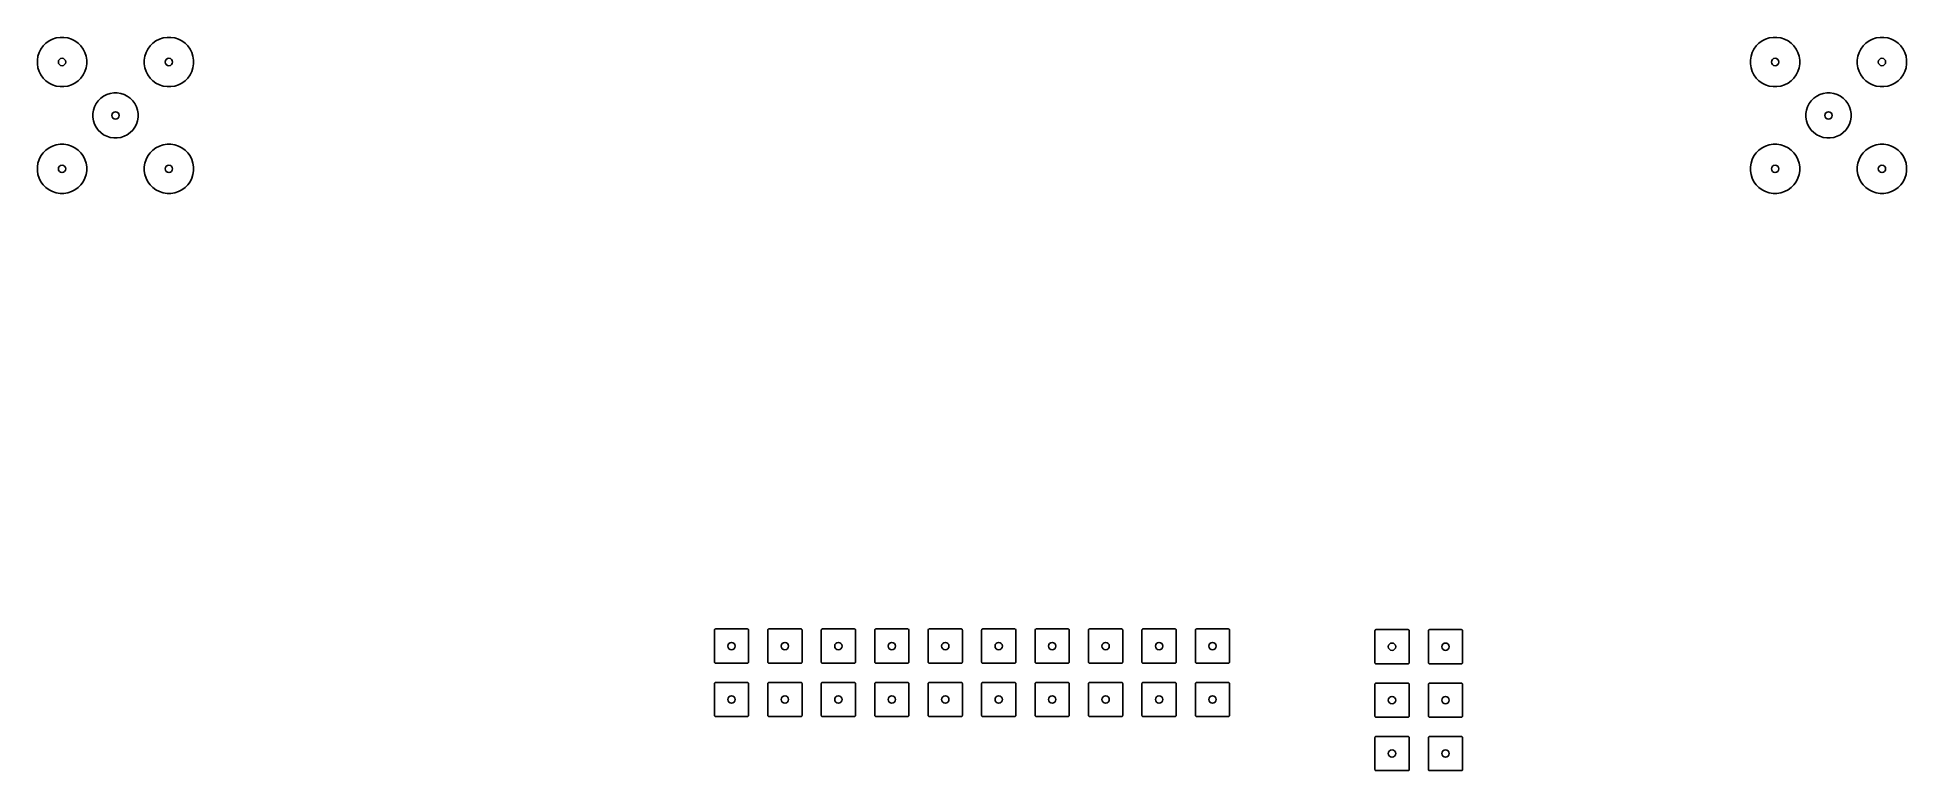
# Model space of a CAD drawing. Header units: inches. Extents: x -1.75 to 1.75, y -2.15 to 2.
# Drawn here: x -1.749 to 1.749, y -2.152 to -0.779 of the extents above.
import ezdxf

# ---------------------------------------------------------------- set-up
doc = ezdxf.new("R2010")
doc.units = ezdxf.units.IN
doc.header["$MEASUREMENT"] = 0
doc.layers.add('BLACK', color=250, linetype='CONTINUOUS')

msp = doc.modelspace()

# ---------------------------------------------------------------- linework, layer by layer
at = {"layer": 'BLACK', "linetype": 'CONTINUOUS'}
for p, q in [((-1.7452, -0.8075), (-1.7419, -0.801)), ((-1.7419, -0.801), (-1.7377, -0.7952)), ((-1.7377, -0.7952), (-1.7325, -0.79)), ((-1.7325, -0.79), (-1.7267, -0.7858)), ((-1.7267, -0.7858), (-1.7202, -0.7825)), ((-1.7202, -0.7825), (-1.7133, -0.7802)), ((-1.7133, -0.7802), (-1.7061, -0.7791)), ((-1.7061, -0.7791), (-1.6989, -0.7791)), ((-1.6989, -0.7791), (-1.6917, -0.7802)), ((-1.6917, -0.7802), (-1.6848, -0.7825)), ((-1.6848, -0.7825), (-1.6783, -0.7858)), ((-1.6783, -0.7858), (-1.6724, -0.79)), ((-1.6724, -0.79), (-1.6673, -0.7952)), ((-1.6673, -0.7952), (-1.663, -0.801)), ((-1.663, -0.801), (-1.6597, -0.8075)), ((-1.5452, -0.8075), (-1.5419, -0.801)), ((-1.5419, -0.801), (-1.5377, -0.7952)), ((-1.5377, -0.7952), (-1.5325, -0.79)), ((-1.5325, -0.79), (-1.5267, -0.7858)), ((-1.5267, -0.7858), (-1.5202, -0.7825)), ((-1.5202, -0.7825), (-1.5133, -0.7802)), ((-1.5133, -0.7802), (-1.5061, -0.7791)), ((-1.5061, -0.7791), (-1.4989, -0.7791)), ((-1.4989, -0.7791), (-1.4917, -0.7802)), ((-1.4917, -0.7802), (-1.4848, -0.7825)), ((-1.4848, -0.7825), (-1.4783, -0.7858)), ((-1.4783, -0.7858), (-1.4724, -0.79)), ((-1.4724, -0.79), (-1.4673, -0.7952)), ((-1.4673, -0.7952), (-1.463, -0.801)), ((-1.463, -0.801), (-1.4597, -0.8075)), ((1.4597, -0.8075), (1.463, -0.801)), ((1.463, -0.801), (1.4673, -0.7952)), ((1.4673, -0.7952), (1.4724, -0.79)), ((1.4724, -0.79), (1.4783, -0.7858)), ((1.4783, -0.7858), (1.4848, -0.7825)), ((1.4848, -0.7825), (1.4917, -0.7802)), ((1.4917, -0.7802), (1.4989, -0.7791)), ((1.4989, -0.7791), (1.5061, -0.7791)), ((1.5061, -0.7791), (1.5133, -0.7802)), ((1.5133, -0.7802), (1.5202, -0.7825)), ((1.5202, -0.7825), (1.5267, -0.7858)), ((1.5267, -0.7858), (1.5325, -0.79)), ((1.5325, -0.79), (1.5377, -0.7952)), ((1.5377, -0.7952), (1.5419, -0.801)), ((1.5419, -0.801), (1.5452, -0.8075)), ((1.6597, -0.8075), (1.663, -0.801)), ((1.663, -0.801), (1.6673, -0.7952)), ((1.6673, -0.7952), (1.6724, -0.79)), ((1.6724, -0.79), (1.6783, -0.7858)), ((1.6783, -0.7858), (1.6848, -0.7825)), ((1.6848, -0.7825), (1.6917, -0.7802)), ((1.6917, -0.7802), (1.6989, -0.7791)), ((1.6989, -0.7791), (1.7061, -0.7791)), ((1.7061, -0.7791), (1.7133, -0.7802)), ((1.7133, -0.7802), (1.7202, -0.7825)), ((1.7202, -0.7825), (1.7267, -0.7858)), ((1.7267, -0.7858), (1.7325, -0.79)), ((1.7325, -0.79), (1.7377, -0.7952)), ((1.7377, -0.7952), (1.7419, -0.801)), ((1.7419, -0.801), (1.7452, -0.8075)), ((-1.7486, -0.8216), (-1.7475, -0.8144)), ((-1.7486, -0.8288), (-1.7486, -0.8216)), ((-1.7475, -0.836), (-1.7486, -0.8288)), ((-1.7475, -0.8144), (-1.7452, -0.8075)), ((-1.7452, -0.8429), (-1.7475, -0.836)), ((-1.6597, -0.8075), (-1.6575, -0.8144)), ((-1.6575, -0.836), (-1.6597, -0.8429)), ((-1.6575, -0.8144), (-1.6564, -0.8216)), ((-1.6564, -0.8288), (-1.6575, -0.836)), ((-1.6564, -0.8216), (-1.6564, -0.8288)), ((-1.5486, -0.8216), (-1.5475, -0.8144)), ((-1.5486, -0.8288), (-1.5486, -0.8216)), ((-1.5475, -0.836), (-1.5486, -0.8288)), ((-1.5475, -0.8144), (-1.5452, -0.8075)), ((-1.5452, -0.8429), (-1.5475, -0.836)), ((-1.4597, -0.8075), (-1.4575, -0.8144)), ((-1.4575, -0.836), (-1.4597, -0.8429)), ((-1.4575, -0.8144), (-1.4564, -0.8216)), ((-1.4564, -0.8288), (-1.4575, -0.836)), ((-1.4564, -0.8216), (-1.4564, -0.8288)), ((1.4564, -0.8216), (1.4575, -0.8144)), ((1.4564, -0.8288), (1.4564, -0.8216)), ((1.4575, -0.836), (1.4564, -0.8288)), ((1.4575, -0.8144), (1.4597, -0.8075)), ((1.4597, -0.8429), (1.4575, -0.836)), ((1.5452, -0.8075), (1.5475, -0.8144)), ((1.5475, -0.836), (1.5452, -0.8429)), ((1.5475, -0.8144), (1.5486, -0.8216)), ((1.5486, -0.8288), (1.5475, -0.836)), ((1.5486, -0.8216), (1.5486, -0.8288)), ((1.6564, -0.8216), (1.6575, -0.8144)), ((1.6564, -0.8288), (1.6564, -0.8216)), ((1.6575, -0.836), (1.6564, -0.8288)), ((1.6575, -0.8144), (1.6597, -0.8075)), ((1.6597, -0.8429), (1.6575, -0.836)), ((1.7452, -0.8075), (1.7475, -0.8144)), ((1.7475, -0.836), (1.7452, -0.8429)), ((1.7475, -0.8144), (1.7486, -0.8216)), ((1.7486, -0.8288), (1.7475, -0.836)), ((1.7486, -0.8216), (1.7486, -0.8288)), ((-1.7419, -0.8494), (-1.7452, -0.8429)), ((-1.7377, -0.8552), (-1.7419, -0.8494)), ((-1.7325, -0.8604), (-1.7377, -0.8552)), ((-1.7267, -0.8646), (-1.7325, -0.8604)), ((-1.7202, -0.8679), (-1.7267, -0.8646)), ((-1.7133, -0.8702), (-1.7202, -0.8679)), ((-1.7061, -0.8713), (-1.7133, -0.8702)), ((-1.6989, -0.8713), (-1.7061, -0.8713)), ((-1.6917, -0.8702), (-1.6989, -0.8713)), ((-1.6848, -0.8679), (-1.6917, -0.8702)), ((-1.6783, -0.8646), (-1.6848, -0.8679)), ((-1.6724, -0.8604), (-1.6783, -0.8646)), ((-1.6673, -0.8552), (-1.6724, -0.8604)), ((-1.663, -0.8494), (-1.6673, -0.8552)), ((-1.6597, -0.8429), (-1.663, -0.8494)), ((-1.5419, -0.8494), (-1.5452, -0.8429)), ((-1.5377, -0.8552), (-1.5419, -0.8494)), ((-1.5325, -0.8604), (-1.5377, -0.8552)), ((-1.5267, -0.8646), (-1.5325, -0.8604)), ((-1.5202, -0.8679), (-1.5267, -0.8646)), ((-1.5133, -0.8702), (-1.5202, -0.8679)), ((-1.5061, -0.8713), (-1.5133, -0.8702)), ((-1.4989, -0.8713), (-1.5061, -0.8713)), ((-1.4917, -0.8702), (-1.4989, -0.8713)), ((-1.4848, -0.8679), (-1.4917, -0.8702)), ((-1.4783, -0.8646), (-1.4848, -0.8679)), ((-1.4724, -0.8604), (-1.4783, -0.8646)), ((-1.4673, -0.8552), (-1.4724, -0.8604)), ((-1.463, -0.8494), (-1.4673, -0.8552)), ((-1.4597, -0.8429), (-1.463, -0.8494)), ((1.463, -0.8494), (1.4597, -0.8429)), ((1.4673, -0.8552), (1.463, -0.8494)), ((1.4724, -0.8604), (1.4673, -0.8552)), ((1.4783, -0.8646), (1.4724, -0.8604)), ((1.4848, -0.8679), (1.4783, -0.8646)), ((1.4917, -0.8702), (1.4848, -0.8679)), ((1.4989, -0.8713), (1.4917, -0.8702)), ((1.5061, -0.8713), (1.4989, -0.8713)), ((1.5133, -0.8702), (1.5061, -0.8713)), ((1.5202, -0.8679), (1.5133, -0.8702)), ((1.5267, -0.8646), (1.5202, -0.8679)), ((1.5325, -0.8604), (1.5267, -0.8646)), ((1.5377, -0.8552), (1.5325, -0.8604)), ((1.5419, -0.8494), (1.5377, -0.8552)), ((1.5452, -0.8429), (1.5419, -0.8494)), ((1.663, -0.8494), (1.6597, -0.8429)), ((1.6673, -0.8552), (1.663, -0.8494)), ((1.6724, -0.8604), (1.6673, -0.8552)), ((1.6783, -0.8646), (1.6724, -0.8604)), ((1.6848, -0.8679), (1.6783, -0.8646)), ((1.6917, -0.8702), (1.6848, -0.8679)), ((1.6989, -0.8713), (1.6917, -0.8702)), ((1.7061, -0.8713), (1.6989, -0.8713)), ((1.7133, -0.8702), (1.7061, -0.8713)), ((1.7202, -0.8679), (1.7133, -0.8702)), ((1.7267, -0.8646), (1.7202, -0.8679)), ((1.7325, -0.8604), (1.7267, -0.8646)), ((1.7377, -0.8552), (1.7325, -0.8604)), ((1.7419, -0.8494), (1.7377, -0.8552)), ((1.7452, -0.8429), (1.7419, -0.8494)), ((-1.6436, -0.9153), (-1.6416, -0.909)), ((-1.6416, -0.909), (-1.6386, -0.9031)), ((-1.6386, -0.9031), (-1.6347, -0.8977)), ((-1.6347, -0.8977), (-1.63, -0.893)), ((-1.63, -0.893), (-1.6246, -0.8891)), ((-1.6246, -0.8891), (-1.6187, -0.8861)), ((-1.6187, -0.8861), (-1.6124, -0.884)), ((-1.6124, -0.884), (-1.6058, -0.883)), ((-1.6058, -0.883), (-1.5992, -0.883)), ((-1.5992, -0.883), (-1.5926, -0.884)), ((-1.5926, -0.884), (-1.5863, -0.8861)), ((-1.5863, -0.8861), (-1.5804, -0.8891)), ((-1.5804, -0.8891), (-1.575, -0.893)), ((-1.575, -0.893), (-1.5703, -0.8977)), ((-1.5703, -0.8977), (-1.5664, -0.9031)), ((-1.5664, -0.9031), (-1.5634, -0.909)), ((-1.5634, -0.909), (-1.5613, -0.9153)), ((1.5613, -0.9153), (1.5634, -0.909)), ((1.5634, -0.909), (1.5664, -0.9031)), ((1.5664, -0.9031), (1.5703, -0.8977)), ((1.5703, -0.8977), (1.575, -0.893)), ((1.575, -0.893), (1.5804, -0.8891)), ((1.5804, -0.8891), (1.5863, -0.8861)), ((1.5863, -0.8861), (1.5926, -0.884)), ((1.5926, -0.884), (1.5992, -0.883)), ((1.5992, -0.883), (1.6058, -0.883)), ((1.6058, -0.883), (1.6124, -0.884)), ((1.6124, -0.884), (1.6187, -0.8861)), ((1.6187, -0.8861), (1.6246, -0.8891)), ((1.6246, -0.8891), (1.63, -0.893)), ((1.63, -0.893), (1.6347, -0.8977)), ((1.6347, -0.8977), (1.6386, -0.9031)), ((1.6386, -0.9031), (1.6416, -0.909)), ((1.6416, -0.909), (1.6436, -0.9153)), ((-1.6447, -0.9219), (-1.6436, -0.9153)), ((-1.6447, -0.9285), (-1.6447, -0.9219)), ((-1.6436, -0.9351), (-1.6447, -0.9285)), ((-1.6416, -0.9414), (-1.6436, -0.9351)), ((-1.6386, -0.9473), (-1.6416, -0.9414)), ((-1.5634, -0.9414), (-1.5664, -0.9473)), ((-1.5613, -0.9351), (-1.5634, -0.9414)), ((-1.5613, -0.9153), (-1.5603, -0.9219)), ((-1.5603, -0.9285), (-1.5613, -0.9351)), ((-1.5603, -0.9219), (-1.5603, -0.9285)), ((1.5603, -0.9219), (1.5613, -0.9153)), ((1.5603, -0.9285), (1.5603, -0.9219)), ((1.5613, -0.9351), (1.5603, -0.9285)), ((1.5634, -0.9414), (1.5613, -0.9351)), ((1.5664, -0.9473), (1.5634, -0.9414)), ((1.6416, -0.9414), (1.6386, -0.9473)), ((1.6436, -0.9351), (1.6416, -0.9414)), ((1.6436, -0.9153), (1.6447, -0.9219)), ((1.6447, -0.9285), (1.6436, -0.9351)), ((1.6447, -0.9219), (1.6447, -0.9285)), ((-1.7133, -0.9802), (-1.7061, -0.9791)), ((-1.7061, -0.9791), (-1.6989, -0.9791)), ((-1.6989, -0.9791), (-1.6917, -0.9802)), ((-1.6347, -0.9527), (-1.6386, -0.9473)), ((-1.63, -0.9574), (-1.6347, -0.9527)), ((-1.6246, -0.9613), (-1.63, -0.9574)), ((-1.6187, -0.9643), (-1.6246, -0.9613)), ((-1.6124, -0.9664), (-1.6187, -0.9643)), ((-1.6058, -0.9674), (-1.6124, -0.9664)), ((-1.5992, -0.9674), (-1.6058, -0.9674)), ((-1.5926, -0.9664), (-1.5992, -0.9674)), ((-1.5863, -0.9643), (-1.5926, -0.9664)), ((-1.5804, -0.9613), (-1.5863, -0.9643)), ((-1.575, -0.9574), (-1.5804, -0.9613)), ((-1.5703, -0.9527), (-1.575, -0.9574)), ((-1.5664, -0.9473), (-1.5703, -0.9527)), ((-1.5133, -0.9802), (-1.5061, -0.9791)), ((-1.5061, -0.9791), (-1.4989, -0.9791)), ((-1.4989, -0.9791), (-1.4917, -0.9802)), ((1.4917, -0.9802), (1.4989, -0.9791)), ((1.4989, -0.9791), (1.5061, -0.9791)), ((1.5061, -0.9791), (1.5133, -0.9802)), ((1.5703, -0.9527), (1.5664, -0.9473)), ((1.575, -0.9574), (1.5703, -0.9527)), ((1.5804, -0.9613), (1.575, -0.9574)), ((1.5863, -0.9643), (1.5804, -0.9613)), ((1.5926, -0.9664), (1.5863, -0.9643)), ((1.5992, -0.9674), (1.5926, -0.9664)), ((1.6058, -0.9674), (1.5992, -0.9674)), ((1.6124, -0.9664), (1.6058, -0.9674)), ((1.6187, -0.9643), (1.6124, -0.9664)), ((1.6246, -0.9613), (1.6187, -0.9643)), ((1.63, -0.9574), (1.6246, -0.9613)), ((1.6347, -0.9527), (1.63, -0.9574)), ((1.6386, -0.9473), (1.6347, -0.9527)), ((1.6917, -0.9802), (1.6989, -0.9791)), ((1.6989, -0.9791), (1.7061, -0.9791)), ((1.7061, -0.9791), (1.7133, -0.9802)), ((-1.7475, -1.0144), (-1.7452, -1.0075)), ((-1.7452, -1.0075), (-1.7419, -1.001)), ((-1.7419, -1.001), (-1.7377, -0.9952)), ((-1.7377, -0.9952), (-1.7325, -0.99)), ((-1.7325, -0.99), (-1.7267, -0.9858)), ((-1.7267, -0.9858), (-1.7202, -0.9825)), ((-1.7202, -0.9825), (-1.7133, -0.9802)), ((-1.6917, -0.9802), (-1.6848, -0.9825)), ((-1.6848, -0.9825), (-1.6783, -0.9858)), ((-1.6783, -0.9858), (-1.6724, -0.99)), ((-1.6724, -0.99), (-1.6673, -0.9952)), ((-1.6673, -0.9952), (-1.663, -1.001)), ((-1.663, -1.001), (-1.6597, -1.0075)), ((-1.6597, -1.0075), (-1.6575, -1.0144)), ((-1.5475, -1.0144), (-1.5452, -1.0075)), ((-1.5452, -1.0075), (-1.5419, -1.001)), ((-1.5419, -1.001), (-1.5377, -0.9952)), ((-1.5377, -0.9952), (-1.5325, -0.99)), ((-1.5325, -0.99), (-1.5267, -0.9858)), ((-1.5267, -0.9858), (-1.5202, -0.9825)), ((-1.5202, -0.9825), (-1.5133, -0.9802)), ((-1.4917, -0.9802), (-1.4848, -0.9825)), ((-1.4848, -0.9825), (-1.4783, -0.9858)), ((-1.4783, -0.9858), (-1.4724, -0.99)), ((-1.4724, -0.99), (-1.4673, -0.9952)), ((-1.4673, -0.9952), (-1.463, -1.001)), ((-1.463, -1.001), (-1.4597, -1.0075)), ((-1.4597, -1.0075), (-1.4575, -1.0144)), ((1.4575, -1.0144), (1.4597, -1.0075)), ((1.4597, -1.0075), (1.463, -1.001)), ((1.463, -1.001), (1.4673, -0.9952)), ((1.4673, -0.9952), (1.4724, -0.99)), ((1.4724, -0.99), (1.4783, -0.9858)), ((1.4783, -0.9858), (1.4848, -0.9825)), ((1.4848, -0.9825), (1.4917, -0.9802)), ((1.5133, -0.9802), (1.5202, -0.9825)), ((1.5202, -0.9825), (1.5267, -0.9858)), ((1.5267, -0.9858), (1.5325, -0.99)), ((1.5325, -0.99), (1.5377, -0.9952)), ((1.5377, -0.9952), (1.5419, -1.001)), ((1.5419, -1.001), (1.5452, -1.0075)), ((1.5452, -1.0075), (1.5475, -1.0144)), ((1.6575, -1.0144), (1.6597, -1.0075)), ((1.6597, -1.0075), (1.663, -1.001)), ((1.663, -1.001), (1.6673, -0.9952)), ((1.6673, -0.9952), (1.6724, -0.99)), ((1.6724, -0.99), (1.6783, -0.9858)), ((1.6783, -0.9858), (1.6848, -0.9825)), ((1.6848, -0.9825), (1.6917, -0.9802)), ((1.7133, -0.9802), (1.7202, -0.9825)), ((1.7202, -0.9825), (1.7267, -0.9858)), ((1.7267, -0.9858), (1.7325, -0.99)), ((1.7325, -0.99), (1.7377, -0.9952)), ((1.7377, -0.9952), (1.7419, -1.001)), ((1.7419, -1.001), (1.7452, -1.0075)), ((1.7452, -1.0075), (1.7475, -1.0144)), ((-1.7486, -1.0216), (-1.7475, -1.0144)), ((-1.7486, -1.0288), (-1.7486, -1.0216)), ((-1.7475, -1.036), (-1.7486, -1.0288)), ((-1.7452, -1.0429), (-1.7475, -1.036)), ((-1.7419, -1.0494), (-1.7452, -1.0429)), ((-1.6597, -1.0429), (-1.663, -1.0494)), ((-1.6575, -1.036), (-1.6597, -1.0429)), ((-1.6575, -1.0144), (-1.6564, -1.0216)), ((-1.6564, -1.0288), (-1.6575, -1.036)), ((-1.6564, -1.0216), (-1.6564, -1.0288)), ((-1.5486, -1.0216), (-1.5475, -1.0144)), ((-1.5486, -1.0288), (-1.5486, -1.0216)), ((-1.5475, -1.036), (-1.5486, -1.0288)), ((-1.5452, -1.0429), (-1.5475, -1.036)), ((-1.5419, -1.0494), (-1.5452, -1.0429)), ((-1.4597, -1.0429), (-1.463, -1.0494)), ((-1.4575, -1.036), (-1.4597, -1.0429)), ((-1.4575, -1.0144), (-1.4564, -1.0216)), ((-1.4564, -1.0288), (-1.4575, -1.036)), ((-1.4564, -1.0216), (-1.4564, -1.0288)), ((1.4564, -1.0216), (1.4575, -1.0144)), ((1.4564, -1.0288), (1.4564, -1.0216)), ((1.4575, -1.036), (1.4564, -1.0288)), ((1.4597, -1.0429), (1.4575, -1.036)), ((1.463, -1.0494), (1.4597, -1.0429)), ((1.5452, -1.0429), (1.5419, -1.0494)), ((1.5475, -1.036), (1.5452, -1.0429)), ((1.5475, -1.0144), (1.5486, -1.0216)), ((1.5486, -1.0288), (1.5475, -1.036)), ((1.5486, -1.0216), (1.5486, -1.0288)), ((1.6564, -1.0216), (1.6575, -1.0144)), ((1.6564, -1.0288), (1.6564, -1.0216)), ((1.6575, -1.036), (1.6564, -1.0288)), ((1.6597, -1.0429), (1.6575, -1.036)), ((1.663, -1.0494), (1.6597, -1.0429)), ((1.7452, -1.0429), (1.7419, -1.0494)), ((1.7475, -1.036), (1.7452, -1.0429)), ((1.7475, -1.0144), (1.7486, -1.0216)), ((1.7486, -1.0288), (1.7475, -1.036)), ((1.7486, -1.0216), (1.7486, -1.0288)), ((-1.7377, -1.0552), (-1.7419, -1.0494)), ((-1.7325, -1.0604), (-1.7377, -1.0552)), ((-1.7267, -1.0646), (-1.7325, -1.0604)), ((-1.7202, -1.0679), (-1.7267, -1.0646)), ((-1.7133, -1.0702), (-1.7202, -1.0679)), ((-1.7061, -1.0713), (-1.7133, -1.0702)), ((-1.6989, -1.0713), (-1.7061, -1.0713)), ((-1.6917, -1.0702), (-1.6989, -1.0713)), ((-1.6848, -1.0679), (-1.6917, -1.0702)), ((-1.6783, -1.0646), (-1.6848, -1.0679)), ((-1.6724, -1.0604), (-1.6783, -1.0646)), ((-1.6673, -1.0552), (-1.6724, -1.0604)), ((-1.663, -1.0494), (-1.6673, -1.0552)), ((-1.5377, -1.0552), (-1.5419, -1.0494)), ((-1.5325, -1.0604), (-1.5377, -1.0552)), ((-1.5267, -1.0646), (-1.5325, -1.0604)), ((-1.5202, -1.0679), (-1.5267, -1.0646)), ((-1.5133, -1.0702), (-1.5202, -1.0679)), ((-1.5061, -1.0713), (-1.5133, -1.0702)), ((-1.4989, -1.0713), (-1.5061, -1.0713)), ((-1.4917, -1.0702), (-1.4989, -1.0713)), ((-1.4848, -1.0679), (-1.4917, -1.0702)), ((-1.4783, -1.0646), (-1.4848, -1.0679)), ((-1.4724, -1.0604), (-1.4783, -1.0646)), ((-1.4673, -1.0552), (-1.4724, -1.0604)), ((-1.463, -1.0494), (-1.4673, -1.0552)), ((1.4673, -1.0552), (1.463, -1.0494)), ((1.4724, -1.0604), (1.4673, -1.0552)), ((1.4783, -1.0646), (1.4724, -1.0604)), ((1.4848, -1.0679), (1.4783, -1.0646)), ((1.4917, -1.0702), (1.4848, -1.0679)), ((1.4989, -1.0713), (1.4917, -1.0702)), ((1.5061, -1.0713), (1.4989, -1.0713)), ((1.5133, -1.0702), (1.5061, -1.0713)), ((1.5202, -1.0679), (1.5133, -1.0702)), ((1.5267, -1.0646), (1.5202, -1.0679)), ((1.5325, -1.0604), (1.5267, -1.0646)), ((1.5377, -1.0552), (1.5325, -1.0604)), ((1.5419, -1.0494), (1.5377, -1.0552)), ((1.6673, -1.0552), (1.663, -1.0494)), ((1.6724, -1.0604), (1.6673, -1.0552)), ((1.6783, -1.0646), (1.6724, -1.0604)), ((1.6848, -1.0679), (1.6783, -1.0646)), ((1.6917, -1.0702), (1.6848, -1.0679)), ((1.6989, -1.0713), (1.6917, -1.0702)), ((1.7061, -1.0713), (1.6989, -1.0713)), ((1.7133, -1.0702), (1.7061, -1.0713)), ((1.7202, -1.0679), (1.7133, -1.0702)), ((1.7267, -1.0646), (1.7202, -1.0679)), ((1.7325, -1.0604), (1.7267, -1.0646)), ((1.7377, -1.0552), (1.7325, -1.0604)), ((1.7419, -1.0494), (1.7377, -1.0552)), ((-0.482, -1.8885), (-0.4818, -1.8878)), ((-0.4818, -1.8878), (-0.4814, -1.8871)), ((-0.4814, -1.8871), (-0.4808, -1.8867)), ((-0.4808, -1.8867), (-0.48, -1.8865)), ((-0.48, -1.8865), (-0.42, -1.8865)), ((-0.42, -1.8865), (-0.4192, -1.8867)), ((-0.4192, -1.8867), (-0.4186, -1.8871)), ((-0.4186, -1.8871), (-0.4182, -1.8878)), ((-0.4182, -1.8878), (-0.418, -1.8885)), ((-0.382, -1.8885), (-0.3818, -1.8878)), ((-0.3818, -1.8878), (-0.3814, -1.8871)), ((-0.3814, -1.8871), (-0.3808, -1.8867)), ((-0.3808, -1.8867), (-0.38, -1.8865)), ((-0.38, -1.8865), (-0.32, -1.8865)), ((-0.32, -1.8865), (-0.3192, -1.8867)), ((-0.3192, -1.8867), (-0.3186, -1.8871)), ((-0.3186, -1.8871), (-0.3182, -1.8878)), ((-0.3182, -1.8878), (-0.318, -1.8885)), ((-0.282, -1.8885), (-0.2818, -1.8878)), ((-0.2818, -1.8878), (-0.2814, -1.8871)), ((-0.2814, -1.8871), (-0.2808, -1.8867)), ((-0.2808, -1.8867), (-0.28, -1.8865)), ((-0.28, -1.8865), (-0.22, -1.8865)), ((-0.22, -1.8865), (-0.2192, -1.8867)), ((-0.2192, -1.8867), (-0.2186, -1.8871)), ((-0.2186, -1.8871), (-0.2182, -1.8878)), ((-0.2182, -1.8878), (-0.218, -1.8885)), ((-0.182, -1.8885), (-0.1818, -1.8878)), ((-0.1818, -1.8878), (-0.1814, -1.8871)), ((-0.1814, -1.8871), (-0.1808, -1.8867)), ((-0.1808, -1.8867), (-0.18, -1.8865)), ((-0.18, -1.8865), (-0.12, -1.8865)), ((-0.12, -1.8865), (-0.1192, -1.8867)), ((-0.1192, -1.8867), (-0.1186, -1.8871)), ((-0.1186, -1.8871), (-0.1182, -1.8878)), ((-0.1182, -1.8878), (-0.118, -1.8885)), ((-0.082, -1.8885), (-0.0818, -1.8878)), ((-0.0818, -1.8878), (-0.0814, -1.8871)), ((-0.0814, -1.8871), (-0.0808, -1.8867)), ((-0.0808, -1.8867), (-0.08, -1.8865)), ((-0.08, -1.8865), (-0.02, -1.8865)), ((-0.02, -1.8865), (-0.0192, -1.8867)), ((-0.0192, -1.8867), (-0.0186, -1.8871)), ((-0.0186, -1.8871), (-0.0182, -1.8878)), ((-0.0182, -1.8878), (-0.018, -1.8885)), ((0.018, -1.8885), (0.0182, -1.8878)), ((0.0182, -1.8878), (0.0186, -1.8871)), ((0.0186, -1.8871), (0.0192, -1.8867)), ((0.0192, -1.8867), (0.02, -1.8865)), ((0.02, -1.8865), (0.08, -1.8865)), ((0.08, -1.8865), (0.0808, -1.8867)), ((0.0808, -1.8867), (0.0814, -1.8871)), ((0.0814, -1.8871), (0.0818, -1.8878)), ((0.0818, -1.8878), (0.082, -1.8885)), ((0.118, -1.8885), (0.1182, -1.8878)), ((0.1182, -1.8878), (0.1186, -1.8871)), ((0.1186, -1.8871), (0.1192, -1.8867)), ((0.1192, -1.8867), (0.12, -1.8865)), ((0.12, -1.8865), (0.18, -1.8865)), ((0.18, -1.8865), (0.1808, -1.8867)), ((0.1808, -1.8867), (0.1814, -1.8871)), ((0.1814, -1.8871), (0.1818, -1.8878)), ((0.1818, -1.8878), (0.182, -1.8885)), ((0.218, -1.8885), (0.2182, -1.8878)), ((0.2182, -1.8878), (0.2186, -1.8871)), ((0.2186, -1.8871), (0.2192, -1.8867)), ((0.2192, -1.8867), (0.22, -1.8865)), ((0.22, -1.8865), (0.28, -1.8865)), ((0.28, -1.8865), (0.2808, -1.8867)), ((0.2808, -1.8867), (0.2814, -1.8871)), ((0.2814, -1.8871), (0.2818, -1.8878)), ((0.2818, -1.8878), (0.282, -1.8885)), ((0.318, -1.8885), (0.3182, -1.8878)), ((0.3182, -1.8878), (0.3186, -1.8871)), ((0.3186, -1.8871), (0.3192, -1.8867)), ((0.3192, -1.8867), (0.32, -1.8865)), ((0.32, -1.8865), (0.38, -1.8865)), ((0.38, -1.8865), (0.3808, -1.8867)), ((0.3808, -1.8867), (0.3814, -1.8871)), ((0.3814, -1.8871), (0.3818, -1.8878)), ((0.3818, -1.8878), (0.382, -1.8885)), ((0.418, -1.8885), (0.4182, -1.8878)), ((0.4182, -1.8878), (0.4186, -1.8871)), ((0.4186, -1.8871), (0.4192, -1.8867)), ((0.4192, -1.8867), (0.42, -1.8865)), ((0.42, -1.8865), (0.48, -1.8865)), ((0.48, -1.8865), (0.4808, -1.8867)), ((0.4808, -1.8867), (0.4814, -1.8871)), ((0.4814, -1.8871), (0.4818, -1.8878)), ((0.4818, -1.8878), (0.482, -1.8885)), ((0.754, -1.8889), (0.7544, -1.8883)), ((0.7544, -1.8883), (0.7551, -1.8879)), ((0.7551, -1.8879), (0.7558, -1.8877)), ((0.7558, -1.8877), (0.8158, -1.8877)), ((0.8158, -1.8877), (0.8166, -1.8879)), ((0.8166, -1.8879), (0.8172, -1.8883)), ((0.8172, -1.8883), (0.8176, -1.8889)), ((0.854, -1.8889), (0.8544, -1.8883)), ((0.8544, -1.8883), (0.8551, -1.8879)), ((0.8551, -1.8879), (0.8558, -1.8877)), ((0.8558, -1.8877), (0.9158, -1.8877)), ((0.9158, -1.8877), (0.9166, -1.8879)), ((0.9166, -1.8879), (0.9172, -1.8883)), ((0.9172, -1.8883), (0.9176, -1.8889)), ((-0.482, -1.9485), (-0.482, -1.8885)), ((-0.418, -1.8885), (-0.418, -1.9485)), ((-0.382, -1.9485), (-0.382, -1.8885)), ((-0.318, -1.8885), (-0.318, -1.9485)), ((-0.282, -1.9485), (-0.282, -1.8885)), ((-0.218, -1.8885), (-0.218, -1.9485)), ((-0.182, -1.9485), (-0.182, -1.8885)), ((-0.118, -1.8885), (-0.118, -1.9485)), ((-0.082, -1.9485), (-0.082, -1.8885)), ((-0.018, -1.8885), (-0.018, -1.9485)), ((0.018, -1.9485), (0.018, -1.8885)), ((0.082, -1.8885), (0.082, -1.9485)), ((0.118, -1.9485), (0.118, -1.8885)), ((0.182, -1.8885), (0.182, -1.9485)), ((0.218, -1.9485), (0.218, -1.8885)), ((0.282, -1.8885), (0.282, -1.9485)), ((0.318, -1.9485), (0.318, -1.8885)), ((0.382, -1.8885), (0.382, -1.9485)), ((0.418, -1.9485), (0.418, -1.8885)), ((0.482, -1.8885), (0.482, -1.9485)), ((0.7539, -1.8897), (0.754, -1.8889)), ((0.7539, -1.9497), (0.7539, -1.8897)), ((0.8176, -1.8889), (0.8178, -1.8897)), ((0.8178, -1.8897), (0.8178, -1.9497)), ((0.8539, -1.8897), (0.854, -1.8889)), ((0.8539, -1.9497), (0.8539, -1.8897)), ((0.9176, -1.8889), (0.9178, -1.8897)), ((0.9178, -1.8897), (0.9178, -1.9497)), ((-0.4818, -1.9493), (-0.482, -1.9485)), ((-0.4814, -1.9499), (-0.4818, -1.9493)), ((-0.4808, -1.9503), (-0.4814, -1.9499)), ((-0.48, -1.9505), (-0.4808, -1.9503)), ((-0.42, -1.9505), (-0.48, -1.9505)), ((-0.4192, -1.9503), (-0.42, -1.9505)), ((-0.4186, -1.9499), (-0.4192, -1.9503)), ((-0.4182, -1.9493), (-0.4186, -1.9499)), ((-0.418, -1.9485), (-0.4182, -1.9493)), ((-0.3818, -1.9493), (-0.382, -1.9485)), ((-0.3814, -1.9499), (-0.3818, -1.9493)), ((-0.3808, -1.9503), (-0.3814, -1.9499)), ((-0.38, -1.9505), (-0.3808, -1.9503)), ((-0.32, -1.9505), (-0.38, -1.9505)), ((-0.3192, -1.9503), (-0.32, -1.9505)), ((-0.3186, -1.9499), (-0.3192, -1.9503)), ((-0.3182, -1.9493), (-0.3186, -1.9499)), ((-0.318, -1.9485), (-0.3182, -1.9493)), ((-0.2818, -1.9493), (-0.282, -1.9485)), ((-0.2814, -1.9499), (-0.2818, -1.9493)), ((-0.2808, -1.9503), (-0.2814, -1.9499)), ((-0.28, -1.9505), (-0.2808, -1.9503)), ((-0.22, -1.9505), (-0.28, -1.9505)), ((-0.2192, -1.9503), (-0.22, -1.9505)), ((-0.2186, -1.9499), (-0.2192, -1.9503)), ((-0.2182, -1.9493), (-0.2186, -1.9499)), ((-0.218, -1.9485), (-0.2182, -1.9493)), ((-0.1818, -1.9493), (-0.182, -1.9485)), ((-0.1814, -1.9499), (-0.1818, -1.9493)), ((-0.1808, -1.9503), (-0.1814, -1.9499)), ((-0.18, -1.9505), (-0.1808, -1.9503)), ((-0.12, -1.9505), (-0.18, -1.9505)), ((-0.1192, -1.9503), (-0.12, -1.9505)), ((-0.1186, -1.9499), (-0.1192, -1.9503)), ((-0.1182, -1.9493), (-0.1186, -1.9499)), ((-0.118, -1.9485), (-0.1182, -1.9493)), ((-0.0818, -1.9493), (-0.082, -1.9485)), ((-0.0814, -1.9499), (-0.0818, -1.9493)), ((-0.0808, -1.9503), (-0.0814, -1.9499)), ((-0.08, -1.9505), (-0.0808, -1.9503)), ((-0.02, -1.9505), (-0.08, -1.9505)), ((-0.0192, -1.9503), (-0.02, -1.9505)), ((-0.0186, -1.9499), (-0.0192, -1.9503)), ((-0.0182, -1.9493), (-0.0186, -1.9499)), ((-0.018, -1.9485), (-0.0182, -1.9493)), ((0.0182, -1.9493), (0.018, -1.9485)), ((0.0186, -1.9499), (0.0182, -1.9493)), ((0.0192, -1.9503), (0.0186, -1.9499)), ((0.02, -1.9505), (0.0192, -1.9503)), ((0.08, -1.9505), (0.02, -1.9505)), ((0.0808, -1.9503), (0.08, -1.9505)), ((0.0814, -1.9499), (0.0808, -1.9503)), ((0.0818, -1.9493), (0.0814, -1.9499)), ((0.082, -1.9485), (0.0818, -1.9493)), ((0.1182, -1.9493), (0.118, -1.9485)), ((0.1186, -1.9499), (0.1182, -1.9493)), ((0.1192, -1.9503), (0.1186, -1.9499)), ((0.12, -1.9505), (0.1192, -1.9503)), ((0.18, -1.9505), (0.12, -1.9505)), ((0.1808, -1.9503), (0.18, -1.9505)), ((0.1814, -1.9499), (0.1808, -1.9503)), ((0.1818, -1.9493), (0.1814, -1.9499)), ((0.182, -1.9485), (0.1818, -1.9493)), ((0.2182, -1.9493), (0.218, -1.9485)), ((0.2186, -1.9499), (0.2182, -1.9493)), ((0.2192, -1.9503), (0.2186, -1.9499)), ((0.22, -1.9505), (0.2192, -1.9503)), ((0.28, -1.9505), (0.22, -1.9505)), ((0.2808, -1.9503), (0.28, -1.9505)), ((0.2814, -1.9499), (0.2808, -1.9503)), ((0.2818, -1.9493), (0.2814, -1.9499)), ((0.282, -1.9485), (0.2818, -1.9493)), ((0.3182, -1.9493), (0.318, -1.9485)), ((0.3186, -1.9499), (0.3182, -1.9493)), ((0.3192, -1.9503), (0.3186, -1.9499)), ((0.32, -1.9505), (0.3192, -1.9503)), ((0.38, -1.9505), (0.32, -1.9505)), ((0.3808, -1.9503), (0.38, -1.9505)), ((0.3814, -1.9499), (0.3808, -1.9503)), ((0.3818, -1.9493), (0.3814, -1.9499)), ((0.382, -1.9485), (0.3818, -1.9493)), ((0.4182, -1.9493), (0.418, -1.9485)), ((0.4186, -1.9499), (0.4182, -1.9493)), ((0.4192, -1.9503), (0.4186, -1.9499)), ((0.42, -1.9505), (0.4192, -1.9503)), ((0.48, -1.9505), (0.42, -1.9505)), ((0.4808, -1.9503), (0.48, -1.9505)), ((0.4814, -1.9499), (0.4808, -1.9503)), ((0.4818, -1.9493), (0.4814, -1.9499)), ((0.482, -1.9485), (0.4818, -1.9493)), ((0.754, -1.9504), (0.7539, -1.9497)), ((0.7544, -1.9511), (0.754, -1.9504)), ((0.7551, -1.9515), (0.7544, -1.9511)), ((0.7558, -1.9517), (0.7551, -1.9515)), ((0.8158, -1.9517), (0.7558, -1.9517)), ((0.8166, -1.9515), (0.8158, -1.9517)), ((0.8172, -1.9511), (0.8166, -1.9515)), ((0.8176, -1.9504), (0.8172, -1.9511)), ((0.8178, -1.9497), (0.8176, -1.9504)), ((0.854, -1.9504), (0.8539, -1.9497)), ((0.8544, -1.9511), (0.854, -1.9504)), ((0.8551, -1.9515), (0.8544, -1.9511)), ((0.8558, -1.9517), (0.8551, -1.9515)), ((0.9158, -1.9517), (0.8558, -1.9517)), ((0.9166, -1.9515), (0.9158, -1.9517)), ((0.9172, -1.9511), (0.9166, -1.9515)), ((0.9176, -1.9504), (0.9172, -1.9511)), ((0.9178, -1.9497), (0.9176, -1.9504)), ((-0.482, -1.9885), (-0.4818, -1.9878)), ((-0.482, -2.0485), (-0.482, -1.9885)), ((-0.4818, -1.9878), (-0.4814, -1.9871)), ((-0.4814, -1.9871), (-0.4808, -1.9867)), ((-0.4808, -1.9867), (-0.48, -1.9865)), ((-0.48, -1.9865), (-0.42, -1.9865)), ((-0.42, -1.9865), (-0.4192, -1.9867)), ((-0.4192, -1.9867), (-0.4186, -1.9871)), ((-0.4186, -1.9871), (-0.4182, -1.9878)), ((-0.4182, -1.9878), (-0.418, -1.9885)), ((-0.418, -1.9885), (-0.418, -2.0485)), ((-0.382, -1.9885), (-0.3818, -1.9878)), ((-0.382, -2.0485), (-0.382, -1.9885)), ((-0.3818, -1.9878), (-0.3814, -1.9871)), ((-0.3814, -1.9871), (-0.3808, -1.9867)), ((-0.3808, -1.9867), (-0.38, -1.9865)), ((-0.38, -1.9865), (-0.32, -1.9865)), ((-0.32, -1.9865), (-0.3192, -1.9867)), ((-0.3192, -1.9867), (-0.3186, -1.9871)), ((-0.3186, -1.9871), (-0.3182, -1.9878)), ((-0.3182, -1.9878), (-0.318, -1.9885)), ((-0.318, -1.9885), (-0.318, -2.0485)), ((-0.282, -1.9885), (-0.2818, -1.9878)), ((-0.282, -2.0485), (-0.282, -1.9885)), ((-0.2818, -1.9878), (-0.2814, -1.9871)), ((-0.2814, -1.9871), (-0.2808, -1.9867)), ((-0.2808, -1.9867), (-0.28, -1.9865)), ((-0.28, -1.9865), (-0.22, -1.9865)), ((-0.22, -1.9865), (-0.2192, -1.9867)), ((-0.2192, -1.9867), (-0.2186, -1.9871)), ((-0.2186, -1.9871), (-0.2182, -1.9878)), ((-0.2182, -1.9878), (-0.218, -1.9885)), ((-0.218, -1.9885), (-0.218, -2.0485)), ((-0.182, -1.9885), (-0.1818, -1.9878)), ((-0.182, -2.0485), (-0.182, -1.9885)), ((-0.1818, -1.9878), (-0.1814, -1.9871)), ((-0.1814, -1.9871), (-0.1808, -1.9867)), ((-0.1808, -1.9867), (-0.18, -1.9865)), ((-0.18, -1.9865), (-0.12, -1.9865)), ((-0.12, -1.9865), (-0.1192, -1.9867)), ((-0.1192, -1.9867), (-0.1186, -1.9871)), ((-0.1186, -1.9871), (-0.1182, -1.9878)), ((-0.1182, -1.9878), (-0.118, -1.9885)), ((-0.118, -1.9885), (-0.118, -2.0485)), ((-0.082, -1.9885), (-0.0818, -1.9878)), ((-0.082, -2.0485), (-0.082, -1.9885)), ((-0.0818, -1.9878), (-0.0814, -1.9871)), ((-0.0814, -1.9871), (-0.0808, -1.9867)), ((-0.0808, -1.9867), (-0.08, -1.9865)), ((-0.08, -1.9865), (-0.02, -1.9865)), ((-0.02, -1.9865), (-0.0192, -1.9867)), ((-0.0192, -1.9867), (-0.0186, -1.9871)), ((-0.0186, -1.9871), (-0.0182, -1.9878)), ((-0.0182, -1.9878), (-0.018, -1.9885)), ((-0.018, -1.9885), (-0.018, -2.0485)), ((0.018, -1.9885), (0.0182, -1.9878)), ((0.018, -2.0485), (0.018, -1.9885)), ((0.0182, -1.9878), (0.0186, -1.9871)), ((0.0186, -1.9871), (0.0192, -1.9867)), ((0.0192, -1.9867), (0.02, -1.9865)), ((0.02, -1.9865), (0.08, -1.9865)), ((0.08, -1.9865), (0.0808, -1.9867)), ((0.0808, -1.9867), (0.0814, -1.9871)), ((0.0814, -1.9871), (0.0818, -1.9878)), ((0.0818, -1.9878), (0.082, -1.9885)), ((0.082, -1.9885), (0.082, -2.0485)), ((0.118, -1.9885), (0.1182, -1.9878)), ((0.118, -2.0485), (0.118, -1.9885)), ((0.1182, -1.9878), (0.1186, -1.9871)), ((0.1186, -1.9871), (0.1192, -1.9867)), ((0.1192, -1.9867), (0.12, -1.9865)), ((0.12, -1.9865), (0.18, -1.9865)), ((0.18, -1.9865), (0.1808, -1.9867)), ((0.1808, -1.9867), (0.1814, -1.9871)), ((0.1814, -1.9871), (0.1818, -1.9878)), ((0.1818, -1.9878), (0.182, -1.9885)), ((0.182, -1.9885), (0.182, -2.0485)), ((0.218, -1.9885), (0.2182, -1.9878)), ((0.218, -2.0485), (0.218, -1.9885)), ((0.2182, -1.9878), (0.2186, -1.9871)), ((0.2186, -1.9871), (0.2192, -1.9867)), ((0.2192, -1.9867), (0.22, -1.9865)), ((0.22, -1.9865), (0.28, -1.9865)), ((0.28, -1.9865), (0.2808, -1.9867)), ((0.2808, -1.9867), (0.2814, -1.9871)), ((0.2814, -1.9871), (0.2818, -1.9878)), ((0.2818, -1.9878), (0.282, -1.9885)), ((0.282, -1.9885), (0.282, -2.0485)), ((0.318, -1.9885), (0.3182, -1.9878)), ((0.318, -2.0485), (0.318, -1.9885)), ((0.3182, -1.9878), (0.3186, -1.9871)), ((0.3186, -1.9871), (0.3192, -1.9867)), ((0.3192, -1.9867), (0.32, -1.9865)), ((0.32, -1.9865), (0.38, -1.9865)), ((0.38, -1.9865), (0.3808, -1.9867)), ((0.3808, -1.9867), (0.3814, -1.9871)), ((0.3814, -1.9871), (0.3818, -1.9878)), ((0.3818, -1.9878), (0.382, -1.9885)), ((0.382, -1.9885), (0.382, -2.0485)), ((0.418, -1.9885), (0.4182, -1.9878)), ((0.418, -2.0485), (0.418, -1.9885)), ((0.4182, -1.9878), (0.4186, -1.9871)), ((0.4186, -1.9871), (0.4192, -1.9867)), ((0.4192, -1.9867), (0.42, -1.9865)), ((0.42, -1.9865), (0.48, -1.9865)), ((0.48, -1.9865), (0.4808, -1.9867)), ((0.4808, -1.9867), (0.4814, -1.9871)), ((0.4814, -1.9871), (0.4818, -1.9878)), ((0.4818, -1.9878), (0.482, -1.9885)), ((0.482, -1.9885), (0.482, -2.0485)), ((0.7539, -1.9897), (0.754, -1.9889)), ((0.7539, -2.0497), (0.7539, -1.9897)), ((0.754, -1.9889), (0.7544, -1.9883)), ((0.7544, -1.9883), (0.7551, -1.9879)), ((0.7551, -1.9879), (0.7558, -1.9877)), ((0.7558, -1.9877), (0.8158, -1.9877)), ((0.8158, -1.9877), (0.8166, -1.9879)), ((0.8166, -1.9879), (0.8172, -1.9883)), ((0.8172, -1.9883), (0.8176, -1.9889)), ((0.8176, -1.9889), (0.8178, -1.9897)), ((0.8178, -1.9897), (0.8178, -2.0497)), ((0.8539, -1.9897), (0.854, -1.9889)), ((0.8539, -2.0497), (0.8539, -1.9897)), ((0.854, -1.9889), (0.8544, -1.9883)), ((0.8544, -1.9883), (0.8551, -1.9879)), ((0.8551, -1.9879), (0.8558, -1.9877)), ((0.8558, -1.9877), (0.9158, -1.9877)), ((0.9158, -1.9877), (0.9166, -1.9879)), ((0.9166, -1.9879), (0.9172, -1.9883)), ((0.9172, -1.9883), (0.9176, -1.9889)), ((0.9176, -1.9889), (0.9178, -1.9897)), ((0.9178, -1.9897), (0.9178, -2.0497)), ((-0.4818, -2.0493), (-0.482, -2.0485)), ((-0.4814, -2.0499), (-0.4818, -2.0493)), ((-0.4808, -2.0503), (-0.4814, -2.0499)), ((-0.48, -2.0505), (-0.4808, -2.0503)), ((-0.42, -2.0505), (-0.48, -2.0505)), ((-0.4192, -2.0503), (-0.42, -2.0505)), ((-0.4186, -2.0499), (-0.4192, -2.0503)), ((-0.4182, -2.0493), (-0.4186, -2.0499)), ((-0.418, -2.0485), (-0.4182, -2.0493)), ((-0.3818, -2.0493), (-0.382, -2.0485)), ((-0.3814, -2.0499), (-0.3818, -2.0493)), ((-0.3808, -2.0503), (-0.3814, -2.0499)), ((-0.38, -2.0505), (-0.3808, -2.0503)), ((-0.32, -2.0505), (-0.38, -2.0505)), ((-0.3192, -2.0503), (-0.32, -2.0505)), ((-0.3186, -2.0499), (-0.3192, -2.0503)), ((-0.3182, -2.0493), (-0.3186, -2.0499)), ((-0.318, -2.0485), (-0.3182, -2.0493)), ((-0.2818, -2.0493), (-0.282, -2.0485)), ((-0.2814, -2.0499), (-0.2818, -2.0493)), ((-0.2808, -2.0503), (-0.2814, -2.0499)), ((-0.28, -2.0505), (-0.2808, -2.0503)), ((-0.22, -2.0505), (-0.28, -2.0505)), ((-0.2192, -2.0503), (-0.22, -2.0505)), ((-0.2186, -2.0499), (-0.2192, -2.0503)), ((-0.2182, -2.0493), (-0.2186, -2.0499)), ((-0.218, -2.0485), (-0.2182, -2.0493)), ((-0.1818, -2.0493), (-0.182, -2.0485)), ((-0.1814, -2.0499), (-0.1818, -2.0493)), ((-0.1808, -2.0503), (-0.1814, -2.0499)), ((-0.18, -2.0505), (-0.1808, -2.0503)), ((-0.12, -2.0505), (-0.18, -2.0505)), ((-0.1192, -2.0503), (-0.12, -2.0505)), ((-0.1186, -2.0499), (-0.1192, -2.0503)), ((-0.1182, -2.0493), (-0.1186, -2.0499)), ((-0.118, -2.0485), (-0.1182, -2.0493)), ((-0.0818, -2.0493), (-0.082, -2.0485)), ((-0.0814, -2.0499), (-0.0818, -2.0493)), ((-0.0808, -2.0503), (-0.0814, -2.0499)), ((-0.08, -2.0505), (-0.0808, -2.0503)), ((-0.02, -2.0505), (-0.08, -2.0505)), ((-0.0192, -2.0503), (-0.02, -2.0505)), ((-0.0186, -2.0499), (-0.0192, -2.0503)), ((-0.0182, -2.0493), (-0.0186, -2.0499)), ((-0.018, -2.0485), (-0.0182, -2.0493)), ((0.0182, -2.0493), (0.018, -2.0485)), ((0.0186, -2.0499), (0.0182, -2.0493)), ((0.0192, -2.0503), (0.0186, -2.0499)), ((0.02, -2.0505), (0.0192, -2.0503)), ((0.08, -2.0505), (0.02, -2.0505)), ((0.0808, -2.0503), (0.08, -2.0505)), ((0.0814, -2.0499), (0.0808, -2.0503)), ((0.0818, -2.0493), (0.0814, -2.0499)), ((0.082, -2.0485), (0.0818, -2.0493)), ((0.1182, -2.0493), (0.118, -2.0485)), ((0.1186, -2.0499), (0.1182, -2.0493)), ((0.1192, -2.0503), (0.1186, -2.0499)), ((0.12, -2.0505), (0.1192, -2.0503)), ((0.18, -2.0505), (0.12, -2.0505)), ((0.1808, -2.0503), (0.18, -2.0505)), ((0.1814, -2.0499), (0.1808, -2.0503)), ((0.1818, -2.0493), (0.1814, -2.0499)), ((0.182, -2.0485), (0.1818, -2.0493)), ((0.2182, -2.0493), (0.218, -2.0485)), ((0.2186, -2.0499), (0.2182, -2.0493)), ((0.2192, -2.0503), (0.2186, -2.0499)), ((0.22, -2.0505), (0.2192, -2.0503)), ((0.28, -2.0505), (0.22, -2.0505)), ((0.2808, -2.0503), (0.28, -2.0505)), ((0.2814, -2.0499), (0.2808, -2.0503)), ((0.2818, -2.0493), (0.2814, -2.0499)), ((0.282, -2.0485), (0.2818, -2.0493)), ((0.3182, -2.0493), (0.318, -2.0485)), ((0.3186, -2.0499), (0.3182, -2.0493)), ((0.3192, -2.0503), (0.3186, -2.0499)), ((0.32, -2.0505), (0.3192, -2.0503)), ((0.38, -2.0505), (0.32, -2.0505)), ((0.3808, -2.0503), (0.38, -2.0505)), ((0.3814, -2.0499), (0.3808, -2.0503)), ((0.3818, -2.0493), (0.3814, -2.0499)), ((0.382, -2.0485), (0.3818, -2.0493)), ((0.4182, -2.0493), (0.418, -2.0485)), ((0.4186, -2.0499), (0.4182, -2.0493)), ((0.4192, -2.0503), (0.4186, -2.0499)), ((0.42, -2.0505), (0.4192, -2.0503)), ((0.48, -2.0505), (0.42, -2.0505)), ((0.4808, -2.0503), (0.48, -2.0505)), ((0.4814, -2.0499), (0.4808, -2.0503)), ((0.4818, -2.0493), (0.4814, -2.0499)), ((0.482, -2.0485), (0.4818, -2.0493)), ((0.754, -2.0504), (0.7539, -2.0497)), ((0.7544, -2.0511), (0.754, -2.0504)), ((0.7551, -2.0515), (0.7544, -2.0511)), ((0.7558, -2.0517), (0.7551, -2.0515)), ((0.8158, -2.0517), (0.7558, -2.0517)), ((0.8166, -2.0515), (0.8158, -2.0517)), ((0.8172, -2.0511), (0.8166, -2.0515)), ((0.8176, -2.0504), (0.8172, -2.0511)), ((0.8178, -2.0497), (0.8176, -2.0504)), ((0.854, -2.0504), (0.8539, -2.0497)), ((0.8544, -2.0511), (0.854, -2.0504)), ((0.8551, -2.0515), (0.8544, -2.0511)), ((0.8558, -2.0517), (0.8551, -2.0515)), ((0.9158, -2.0517), (0.8558, -2.0517)), ((0.9166, -2.0515), (0.9158, -2.0517)), ((0.9172, -2.0511), (0.9166, -2.0515)), ((0.9176, -2.0504), (0.9172, -2.0511)), ((0.9178, -2.0497), (0.9176, -2.0504)), ((0.7539, -2.0897), (0.754, -2.0889)), ((0.7539, -2.1497), (0.7539, -2.0897)), ((0.754, -2.0889), (0.7544, -2.0883)), ((0.7544, -2.0883), (0.7551, -2.0879)), ((0.7551, -2.0879), (0.7558, -2.0877)), ((0.7558, -2.0877), (0.8158, -2.0877)), ((0.8158, -2.0877), (0.8166, -2.0879)), ((0.8166, -2.0879), (0.8172, -2.0883)), ((0.8172, -2.0883), (0.8176, -2.0889)), ((0.8176, -2.0889), (0.8178, -2.0897)), ((0.8178, -2.0897), (0.8178, -2.1497)), ((0.8539, -2.0897), (0.854, -2.0889)), ((0.8539, -2.1497), (0.8539, -2.0897)), ((0.854, -2.0889), (0.8544, -2.0883)), ((0.8544, -2.0883), (0.8551, -2.0879)), ((0.8551, -2.0879), (0.8558, -2.0877)), ((0.8558, -2.0877), (0.9158, -2.0877)), ((0.9158, -2.0877), (0.9166, -2.0879)), ((0.9166, -2.0879), (0.9172, -2.0883)), ((0.9172, -2.0883), (0.9176, -2.0889)), ((0.9176, -2.0889), (0.9178, -2.0897)), ((0.9178, -2.0897), (0.9178, -2.1497)), ((0.754, -2.1504), (0.7539, -2.1497)), ((0.7544, -2.1511), (0.754, -2.1504)), ((0.7551, -2.1515), (0.7544, -2.1511)), ((0.7558, -2.1517), (0.7551, -2.1515)), ((0.8158, -2.1517), (0.7558, -2.1517)), ((0.8166, -2.1515), (0.8158, -2.1517)), ((0.8172, -2.1511), (0.8166, -2.1515)), ((0.8176, -2.1504), (0.8172, -2.1511)), ((0.8178, -2.1497), (0.8176, -2.1504)), ((0.854, -2.1504), (0.8539, -2.1497)), ((0.8544, -2.1511), (0.854, -2.1504)), ((0.8551, -2.1515), (0.8544, -2.1511)), ((0.8558, -2.1517), (0.8551, -2.1515)), ((0.9158, -2.1517), (0.8558, -2.1517)), ((0.9166, -2.1515), (0.9158, -2.1517)), ((0.9172, -2.1511), (0.9166, -2.1515)), ((0.9176, -2.1504), (0.9172, -2.1511)), ((0.9178, -2.1497), (0.9176, -2.1504))]:
    msp.add_line(p, q, dxfattribs=at)
at = {"layer": 'BLACK'}
for centre in [(-1.7025, -0.8252), (-1.5025, -0.8252), (1.5025, -0.8252), (1.7025, -0.8252), (-1.6025, -0.9252), (1.6025, -0.9252), (-1.7025, -1.0252), (-1.5025, -1.0252), (1.5025, -1.0252), (1.7025, -1.0252), (-0.45, -1.9185), (-0.35, -1.9185), (-0.25, -1.9185), (-0.15, -1.9185), (-0.05, -1.9185), (0.05, -1.9185), (0.15, -1.9185), (0.25, -1.9185), (0.35, -1.9185), (0.45, -1.9185), (0.7858, -1.9197), (0.8858, -1.9197), (-0.45, -2.0185), (-0.35, -2.0185), (-0.25, -2.0185), (-0.15, -2.0185), (-0.05, -2.0185), (0.05, -2.0185), (0.15, -2.0185), (0.25, -2.0185), (0.35, -2.0185), (0.45, -2.0185), (0.7858, -2.0197), (0.8858, -2.0197), (0.7858, -2.1197), (0.8858, -2.1197)]:
    msp.add_circle(centre, 0.00689, dxfattribs=at)
at = {"layer": 'WHITE'}
for centre in [(-1.7025, -0.8252), (-1.5025, -0.8252), (1.5025, -0.8252), (1.7025, -0.8252), (-1.6025, -0.9252), (1.6025, -0.9252), (-1.7025, -1.0252), (-1.5025, -1.0252), (1.5025, -1.0252), (1.7025, -1.0252), (-0.45, -1.9185), (-0.35, -1.9185), (-0.25, -1.9185), (-0.15, -1.9185), (-0.05, -1.9185), (0.05, -1.9185), (0.15, -1.9185), (0.25, -1.9185), (0.35, -1.9185), (0.45, -1.9185), (0.7858, -1.9197), (0.8858, -1.9197), (-0.45, -2.0185), (-0.35, -2.0185), (-0.25, -2.0185), (-0.15, -2.0185), (-0.05, -2.0185), (0.05, -2.0185), (0.15, -2.0185), (0.25, -2.0185), (0.35, -2.0185), (0.45, -2.0185), (0.7858, -2.0197), (0.8858, -2.0197), (0.7858, -2.1197), (0.8858, -2.1197)]:
    msp.add_circle(centre, 0.00689, dxfattribs=at)

doc.saveas('drawing.dxf')
